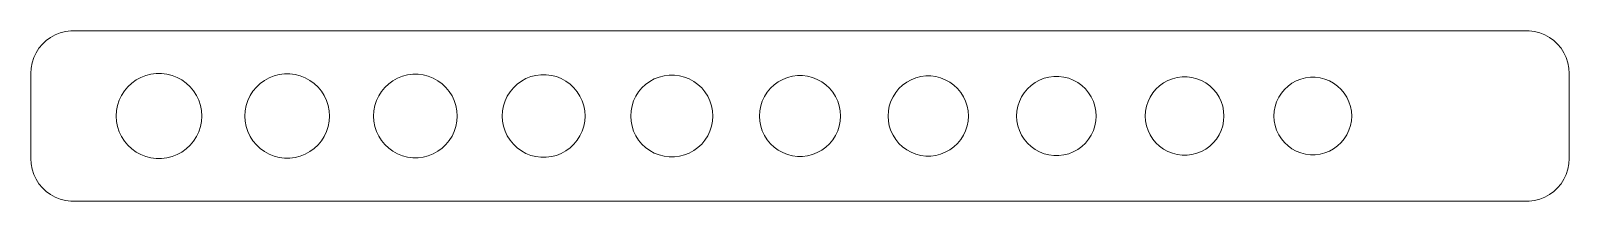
# Model space of a CAD drawing. Header units: millimetres. Extents: x -114 to 114, y -13 to 13.
import ezdxf

# ---------------------------------------------------------------- set-up
doc = ezdxf.new("R2010")
doc.units = ezdxf.units.MM
doc.layers.get('0').update_dxf_attribs({"linetype": 'CONTINUOUS', "lineweight": 0})

msp = doc.modelspace()

# ---------------------------------------------------------------- linework, layer by layer
for p, q in [((-111.998, 11.243), (-111.352, 11.711)), ((-111.352, 11.711), (-110.654, 12.096)), ((-110.654, 12.096), (-109.912, 12.389)), ((-109.912, 12.389), (-109.14, 12.588)), ((-109.14, 12.588), (-108.349, 12.687)), ((-108.349, 12.687), (-107.95, 12.687)), ((-107.95, 12.687), (-107.95, 12.7)), ((-107.95, 12.7), (107.95, 12.7)), ((107.95, 12.7), (107.95, 12.687)), ((107.95, 12.687), (108.349, 12.687)), ((108.349, 12.687), (109.14, 12.588)), ((109.14, 12.588), (109.912, 12.389)), ((109.912, 12.389), (110.654, 12.096)), ((110.654, 12.096), (111.352, 11.711)), ((111.352, 11.711), (111.998, 11.243)), ((-113.854, 8.688), (-113.515, 9.409)), ((-113.515, 9.409), (-113.087, 10.082)), ((-113.087, 10.082), (-112.579, 10.697)), ((-112.579, 10.697), (-111.998, 11.243)), ((111.998, 11.243), (112.579, 10.697)), ((112.579, 10.697), (113.087, 10.082)), ((113.087, 10.082), (113.515, 9.409)), ((113.515, 9.409), (113.854, 8.688)), ((-114.3, 6.35), (-114.25, 7.146)), ((-114.25, 7.146), (-114.101, 7.929)), ((-114.101, 7.929), (-113.854, 8.688)), ((113.854, 8.688), (114.101, 7.929)), ((114.101, 7.929), (114.25, 7.146)), ((114.25, 7.146), (114.3, 6.35)), ((-114.3, -6.35), (-114.3, 6.35)), ((-99.879, 4.347), (-99.298, 4.893)), ((-99.298, 4.893), (-98.652, 5.361)), ((-98.652, 5.361), (-97.954, 5.746)), ((-97.954, 5.746), (-97.212, 6.039)), ((-97.212, 6.039), (-96.44, 6.238)), ((-96.44, 6.238), (-95.649, 6.337)), ((-95.649, 6.337), (-94.851, 6.337)), ((-94.851, 6.337), (-94.06, 6.238)), ((-94.06, 6.238), (-93.288, 6.039)), ((-93.288, 6.039), (-92.546, 5.746)), ((-92.546, 5.746), (-91.848, 5.361)), ((-91.848, 5.361), (-91.202, 4.893)), ((-91.202, 4.893), (-90.621, 4.347)), ((-80.783, 4.303), (-80.207, 4.844)), ((-80.207, 4.844), (-79.568, 5.308)), ((-79.568, 5.308), (-78.877, 5.688)), ((-78.877, 5.688), (-78.143, 5.979)), ((-78.143, 5.979), (-77.378, 6.175)), ((-77.378, 6.175), (-76.595, 6.274)), ((-76.595, 6.274), (-75.805, 6.274)), ((-75.805, 6.274), (-75.022, 6.175)), ((-75.022, 6.175), (-74.257, 5.979)), ((-74.257, 5.979), (-73.523, 5.688)), ((-73.523, 5.688), (-72.832, 5.308)), ((-72.832, 5.308), (-72.193, 4.844)), ((-72.193, 4.844), (-71.617, 4.303)), ((-61.686, 4.26), (-61.117, 4.795)), ((-61.117, 4.795), (-60.484, 5.254)), ((-60.484, 5.254), (-59.8, 5.631)), ((-59.8, 5.631), (-59.073, 5.918)), ((-59.073, 5.918), (-58.316, 6.113)), ((-58.316, 6.113), (-57.541, 6.211)), ((-57.541, 6.211), (-56.759, 6.211)), ((-56.759, 6.211), (-55.984, 6.113)), ((-55.984, 6.113), (-55.227, 5.918)), ((-55.227, 5.918), (-54.5, 5.631)), ((-54.5, 5.631), (-53.816, 5.254)), ((-53.816, 5.254), (-53.183, 4.795)), ((-53.183, 4.795), (-52.614, 4.26)), ((-42.59, 4.216), (-42.026, 4.746)), ((-42.026, 4.746), (-41.4, 5.201)), ((-41.4, 5.201), (-40.723, 5.573)), ((-40.723, 5.573), (-40.003, 5.858)), ((-40.003, 5.858), (-39.254, 6.05)), ((-39.254, 6.05), (-38.487, 6.147)), ((-38.487, 6.147), (-37.713, 6.147)), ((-37.713, 6.147), (-36.946, 6.05)), ((-36.946, 6.05), (-36.197, 5.858)), ((-36.197, 5.858), (-35.477, 5.573)), ((-35.477, 5.573), (-34.8, 5.201)), ((-34.8, 5.201), (-34.174, 4.746)), ((-34.174, 4.746), (-33.61, 4.216)), ((-23.494, 4.173), (-22.936, 4.697)), ((-22.936, 4.697), (-22.316, 5.147)), ((-22.316, 5.147), (-21.646, 5.516)), ((-21.646, 5.516), (-20.934, 5.798)), ((-20.934, 5.798), (-20.192, 5.988)), ((-20.192, 5.988), (-19.433, 6.084)), ((-19.433, 6.084), (-18.667, 6.084)), ((-18.667, 6.084), (-17.908, 5.988)), ((-17.908, 5.988), (-17.166, 5.798)), ((-17.166, 5.798), (-16.454, 5.516)), ((-16.454, 5.516), (-15.784, 5.147)), ((-15.784, 5.147), (-15.164, 4.697)), ((-15.164, 4.697), (-14.606, 4.173)), ((-4.398, 4.13), (-3.845, 4.648)), ((-3.845, 4.648), (-3.232, 5.093)), ((-3.232, 5.093), (-2.569, 5.458)), ((-2.569, 5.458), (-1.864, 5.737)), ((-1.864, 5.737), (-1.13, 5.926)), ((-1.13, 5.926), (-0.379, 6.021)), ((-0.379, 6.021), (0.379, 6.021)), ((0.379, 6.021), (1.13, 5.926)), ((1.13, 5.926), (1.864, 5.737)), ((1.864, 5.737), (2.569, 5.458)), ((2.569, 5.458), (3.232, 5.093)), ((3.232, 5.093), (3.845, 4.648)), ((3.845, 4.648), (4.398, 4.13)), ((14.699, 4.086), (15.245, 4.599)), ((15.245, 4.599), (15.852, 5.04)), ((15.852, 5.04), (16.509, 5.401)), ((16.509, 5.401), (17.205, 5.677)), ((17.205, 5.677), (17.932, 5.863)), ((17.932, 5.863), (18.675, 5.957)), ((18.675, 5.957), (19.425, 5.957)), ((19.425, 5.957), (20.168, 5.863)), ((20.168, 5.863), (20.895, 5.677)), ((20.895, 5.677), (21.591, 5.401)), ((21.591, 5.401), (22.248, 5.04)), ((22.248, 5.04), (22.855, 4.599)), ((22.855, 4.599), (23.401, 4.086)), ((34.336, 4.55), (34.936, 4.986)), ((34.936, 4.986), (35.586, 5.343)), ((35.586, 5.343), (36.275, 5.616)), ((36.275, 5.616), (36.993, 5.801)), ((36.993, 5.801), (37.729, 5.894)), ((37.729, 5.894), (38.471, 5.894)), ((38.471, 5.894), (39.207, 5.801)), ((39.207, 5.801), (39.925, 5.616)), ((39.925, 5.616), (40.614, 5.343)), ((40.614, 5.343), (41.264, 4.986)), ((41.264, 4.986), (41.864, 4.55)), ((53.426, 4.501), (54.02, 4.933)), ((54.02, 4.933), (54.663, 5.286)), ((54.663, 5.286), (55.345, 5.556)), ((55.345, 5.556), (56.055, 5.739)), ((56.055, 5.739), (56.783, 5.83)), ((56.783, 5.83), (57.517, 5.83)), ((57.517, 5.83), (58.245, 5.739)), ((58.245, 5.739), (58.955, 5.556)), ((58.955, 5.556), (59.637, 5.286)), ((59.637, 5.286), (60.28, 4.933)), ((60.28, 4.933), (60.874, 4.501)), ((72.517, 4.452), (73.104, 4.879)), ((73.104, 4.879), (73.74, 5.229)), ((73.74, 5.229), (74.414, 5.496)), ((74.414, 5.496), (75.117, 5.676)), ((75.117, 5.676), (75.837, 5.767)), ((75.837, 5.767), (76.563, 5.767)), ((76.563, 5.767), (77.283, 5.676)), ((77.283, 5.676), (77.986, 5.496)), ((77.986, 5.496), (78.66, 5.229)), ((78.66, 5.229), (79.296, 4.879)), ((79.296, 4.879), (79.883, 4.452)), ((114.3, 6.35), (114.3, -6.35)), ((-101.401, 1.579), (-101.154, 2.338)), ((-101.154, 2.338), (-100.815, 3.059)), ((-100.815, 3.059), (-100.387, 3.732)), ((-100.387, 3.732), (-99.879, 4.347)), ((-90.621, 4.347), (-90.113, 3.732)), ((-90.113, 3.732), (-89.685, 3.059)), ((-89.685, 3.059), (-89.346, 2.338)), ((-89.346, 2.338), (-89.099, 1.579)), ((-82.289, 1.563), (-82.045, 2.314)), ((-82.045, 2.314), (-81.709, 3.029)), ((-81.709, 3.029), (-81.286, 3.695)), ((-81.286, 3.695), (-80.783, 4.303)), ((-71.617, 4.303), (-71.114, 3.695)), ((-71.114, 3.695), (-70.691, 3.029)), ((-70.691, 3.029), (-70.355, 2.314)), ((-70.355, 2.314), (-70.111, 1.563)), ((-63.177, 1.548), (-62.936, 2.291)), ((-62.936, 2.291), (-62.603, 2.998)), ((-62.603, 2.998), (-62.185, 3.658)), ((-62.185, 3.658), (-61.686, 4.26)), ((-52.614, 4.26), (-52.115, 3.658)), ((-52.115, 3.658), (-51.697, 2.998)), ((-51.697, 2.998), (-51.364, 2.291)), ((-51.364, 2.291), (-51.123, 1.548)), ((-43.827, 2.267), (-43.498, 2.967)), ((-43.498, 2.967), (-43.083, 3.62)), ((-43.083, 3.62), (-42.59, 4.216)), ((-33.61, 4.216), (-33.117, 3.62)), ((-33.117, 3.62), (-32.702, 2.967)), ((-32.702, 2.967), (-32.373, 2.267)), ((-24.718, 2.244), (-24.392, 2.937)), ((-24.392, 2.937), (-23.982, 3.583)), ((-23.982, 3.583), (-23.494, 4.173)), ((-14.606, 4.173), (-14.118, 3.583)), ((-14.118, 3.583), (-13.708, 2.937)), ((-13.708, 2.937), (-13.382, 2.244)), ((-5.609, 2.221), (-5.286, 2.906)), ((-5.286, 2.906), (-4.88, 3.546)), ((-4.88, 3.546), (-4.398, 4.13)), ((4.398, 4.13), (4.88, 3.546)), ((4.88, 3.546), (5.286, 2.906)), ((5.286, 2.906), (5.609, 2.221)), ((13.5, 2.197), (13.819, 2.876)), ((13.819, 2.876), (14.221, 3.508)), ((14.221, 3.508), (14.699, 4.086)), ((23.401, 4.086), (23.879, 3.508)), ((23.879, 3.508), (24.281, 2.876)), ((24.281, 2.876), (24.6, 2.197)), ((32.609, 2.174), (32.925, 2.845)), ((32.925, 2.845), (33.322, 3.471)), ((33.322, 3.471), (33.795, 4.043)), ((33.795, 4.043), (34.336, 4.55)), ((41.864, 4.55), (42.405, 4.043)), ((42.405, 4.043), (42.878, 3.471)), ((42.878, 3.471), (43.275, 2.845)), ((43.275, 2.845), (43.591, 2.174)), ((51.718, 2.151), (52.031, 2.814)), ((52.031, 2.814), (52.424, 3.434)), ((52.424, 3.434), (52.891, 3.999)), ((52.891, 3.999), (53.426, 4.501)), ((60.874, 4.501), (61.409, 3.999)), ((61.409, 3.999), (61.876, 3.434)), ((61.876, 3.434), (62.269, 2.814)), ((62.269, 2.814), (62.582, 2.151)), ((70.827, 2.127), (71.136, 2.784)), ((71.136, 2.784), (71.525, 3.397)), ((71.525, 3.397), (71.988, 3.956)), ((71.988, 3.956), (72.517, 4.452)), ((79.883, 4.452), (80.412, 3.956)), ((80.412, 3.956), (80.875, 3.397)), ((80.875, 3.397), (81.264, 2.784)), ((81.264, 2.784), (81.573, 2.127)), ((-101.6, 0), (-101.55, 0.796)), ((-101.55, -0.796), (-101.6, 0)), ((-101.55, 0.796), (-101.401, 1.579)), ((-89.099, 1.579), (-88.95, 0.796)), ((-88.95, 0.796), (-88.9, 0)), ((-88.9, 0), (-88.95, -0.796)), ((-82.486, 0), (-82.437, 0.788)), ((-82.437, -0.788), (-82.486, 0)), ((-82.437, 0.788), (-82.289, 1.563)), ((-70.111, 1.563), (-69.963, 0.788)), ((-69.963, 0.788), (-69.914, 0)), ((-69.914, 0), (-69.963, -0.788)), ((-63.373, 0), (-63.324, 0.78)), ((-63.324, -0.78), (-63.373, 0)), ((-63.324, 0.78), (-63.177, 1.548)), ((-51.123, 1.548), (-50.976, 0.78)), ((-50.976, 0.78), (-50.927, 0)), ((-50.927, 0), (-50.976, -0.78)), ((-44.259, 0), (-44.211, 0.772)), ((-44.211, -0.772), (-44.259, 0)), ((-44.211, 0.772), (-44.066, 1.532)), ((-44.066, 1.532), (-43.827, 2.267)), ((-32.373, 2.267), (-32.134, 1.532)), ((-32.134, 1.532), (-31.989, 0.772)), ((-31.989, 0.772), (-31.941, 0)), ((-31.941, 0), (-31.989, -0.772)), ((-25.146, 0), (-25.098, 0.764)), ((-25.098, -0.764), (-25.146, 0)), ((-25.098, 0.764), (-24.954, 1.516)), ((-24.954, 1.516), (-24.718, 2.244)), ((-13.382, 2.244), (-13.146, 1.516)), ((-13.146, 1.516), (-13.002, 0.764)), ((-13.002, 0.764), (-12.954, 0)), ((-12.954, 0), (-13.002, -0.764)), ((-6.033, 0), (-5.985, 0.756)), ((-5.985, -0.756), (-6.033, 0)), ((-5.985, 0.756), (-5.843, 1.5)), ((-5.843, 1.5), (-5.609, 2.221)), ((5.609, 2.221), (5.843, 1.5)), ((5.843, 1.5), (5.985, 0.756)), ((5.985, 0.756), (6.033, 0)), ((6.033, 0), (5.985, -0.756)), ((13.081, 0), (13.128, 0.748)), ((13.128, -0.748), (13.081, 0)), ((13.128, 0.748), (13.269, 1.484)), ((13.269, 1.484), (13.5, 2.197)), ((24.6, 2.197), (24.831, 1.484)), ((24.831, 1.484), (24.972, 0.748)), ((24.972, 0.748), (25.019, 0)), ((25.019, 0), (24.972, -0.748)), ((32.194, 0), (32.241, 0.74)), ((32.241, -0.74), (32.194, 0)), ((32.241, 0.74), (32.38, 1.469)), ((32.38, 1.469), (32.609, 2.174)), ((43.591, 2.174), (43.82, 1.469)), ((43.82, 1.469), (43.959, 0.74)), ((43.959, 0.74), (44.006, 0)), ((44.006, 0), (43.959, -0.74)), ((51.308, 0), (51.354, 0.732)), ((51.354, -0.732), (51.308, 0)), ((51.354, 0.732), (51.492, 1.453)), ((51.492, 1.453), (51.718, 2.151)), ((62.582, 2.151), (62.808, 1.453)), ((62.808, 1.453), (62.946, 0.732)), ((62.946, 0.732), (62.992, 0)), ((62.992, 0), (62.946, -0.732)), ((70.422, 0), (70.467, 0.724)), ((70.467, -0.724), (70.422, 0)), ((70.467, 0.724), (70.603, 1.437)), ((70.603, 1.437), (70.827, 2.127)), ((81.573, 2.127), (81.797, 1.437)), ((81.797, 1.437), (81.933, 0.724)), ((81.933, 0.724), (81.979, 0)), ((81.979, 0), (81.933, -0.724)), ((-101.401, -1.579), (-101.55, -0.796)), ((-101.154, -2.338), (-101.401, -1.579)), ((-89.099, -1.579), (-89.346, -2.338)), ((-88.95, -0.796), (-89.099, -1.579)), ((-82.289, -1.563), (-82.437, -0.788)), ((-82.045, -2.314), (-82.289, -1.563)), ((-70.111, -1.563), (-70.355, -2.314)), ((-69.963, -0.788), (-70.111, -1.563)), ((-63.177, -1.548), (-63.324, -0.78)), ((-62.936, -2.291), (-63.177, -1.548)), ((-51.123, -1.548), (-51.364, -2.291)), ((-50.976, -0.78), (-51.123, -1.548)), ((-44.066, -1.532), (-44.211, -0.772)), ((-43.827, -2.267), (-44.066, -1.532)), ((-43.498, -2.967), (-43.827, -2.267)), ((-32.373, -2.267), (-32.702, -2.967)), ((-32.134, -1.532), (-32.373, -2.267)), ((-31.989, -0.772), (-32.134, -1.532)), ((-24.954, -1.516), (-25.098, -0.764)), ((-24.718, -2.244), (-24.954, -1.516)), ((-24.392, -2.937), (-24.718, -2.244)), ((-13.382, -2.244), (-13.708, -2.937)), ((-13.146, -1.516), (-13.382, -2.244)), ((-13.002, -0.764), (-13.146, -1.516)), ((-5.843, -1.5), (-5.985, -0.756)), ((-5.609, -2.221), (-5.843, -1.5)), ((-5.286, -2.906), (-5.609, -2.221)), ((5.609, -2.221), (5.286, -2.906)), ((5.843, -1.5), (5.609, -2.221)), ((5.985, -0.756), (5.843, -1.5)), ((13.269, -1.484), (13.128, -0.748)), ((13.5, -2.197), (13.269, -1.484)), ((13.819, -2.876), (13.5, -2.197)), ((24.6, -2.197), (24.281, -2.876)), ((24.831, -1.484), (24.6, -2.197)), ((24.972, -0.748), (24.831, -1.484)), ((32.38, -1.469), (32.241, -0.74)), ((32.609, -2.174), (32.38, -1.469)), ((32.925, -2.845), (32.609, -2.174)), ((43.591, -2.174), (43.275, -2.845)), ((43.82, -1.469), (43.591, -2.174)), ((43.959, -0.74), (43.82, -1.469)), ((51.492, -1.453), (51.354, -0.732)), ((51.718, -2.151), (51.492, -1.453)), ((52.031, -2.814), (51.718, -2.151)), ((62.582, -2.151), (62.269, -2.814)), ((62.808, -1.453), (62.582, -2.151)), ((62.946, -0.732), (62.808, -1.453)), ((70.603, -1.437), (70.467, -0.724)), ((70.827, -2.127), (70.603, -1.437)), ((71.136, -2.784), (70.827, -2.127)), ((81.573, -2.127), (81.264, -2.784)), ((81.797, -1.437), (81.573, -2.127)), ((81.933, -0.724), (81.797, -1.437)), ((-100.815, -3.059), (-101.154, -2.338)), ((-100.387, -3.732), (-100.815, -3.059)), ((-99.879, -4.347), (-100.387, -3.732)), ((-99.298, -4.893), (-99.879, -4.347)), ((-90.621, -4.347), (-91.202, -4.893)), ((-90.113, -3.732), (-90.621, -4.347)), ((-89.685, -3.059), (-90.113, -3.732)), ((-89.346, -2.338), (-89.685, -3.059)), ((-81.709, -3.029), (-82.045, -2.314)), ((-81.286, -3.695), (-81.709, -3.029)), ((-80.783, -4.303), (-81.286, -3.695)), ((-80.207, -4.844), (-80.783, -4.303)), ((-71.617, -4.303), (-72.193, -4.844)), ((-71.114, -3.695), (-71.617, -4.303)), ((-70.691, -3.029), (-71.114, -3.695)), ((-70.355, -2.314), (-70.691, -3.029)), ((-62.603, -2.998), (-62.936, -2.291)), ((-62.185, -3.658), (-62.603, -2.998)), ((-61.686, -4.26), (-62.185, -3.658)), ((-61.117, -4.795), (-61.686, -4.26)), ((-52.614, -4.26), (-53.183, -4.795)), ((-52.115, -3.658), (-52.614, -4.26)), ((-51.697, -2.998), (-52.115, -3.658)), ((-51.364, -2.291), (-51.697, -2.998)), ((-43.083, -3.62), (-43.498, -2.967)), ((-42.59, -4.216), (-43.083, -3.62)), ((-42.026, -4.746), (-42.59, -4.216)), ((-33.61, -4.216), (-34.174, -4.746)), ((-33.117, -3.62), (-33.61, -4.216)), ((-32.702, -2.967), (-33.117, -3.62)), ((-23.982, -3.583), (-24.392, -2.937)), ((-23.494, -4.173), (-23.982, -3.583)), ((-22.936, -4.697), (-23.494, -4.173)), ((-14.606, -4.173), (-15.164, -4.697)), ((-14.118, -3.583), (-14.606, -4.173)), ((-13.708, -2.937), (-14.118, -3.583)), ((-4.88, -3.546), (-5.286, -2.906)), ((-4.398, -4.13), (-4.88, -3.546)), ((-3.845, -4.648), (-4.398, -4.13)), ((4.398, -4.13), (3.845, -4.648)), ((4.88, -3.546), (4.398, -4.13)), ((5.286, -2.906), (4.88, -3.546)), ((14.221, -3.508), (13.819, -2.876)), ((14.699, -4.086), (14.221, -3.508)), ((15.245, -4.599), (14.699, -4.086)), ((23.401, -4.086), (22.855, -4.599)), ((23.879, -3.508), (23.401, -4.086)), ((24.281, -2.876), (23.879, -3.508)), ((33.322, -3.471), (32.925, -2.845)), ((33.795, -4.043), (33.322, -3.471)), ((34.336, -4.55), (33.795, -4.043)), ((34.936, -4.986), (34.336, -4.55)), ((41.864, -4.55), (41.264, -4.986)), ((42.405, -4.043), (41.864, -4.55)), ((42.878, -3.471), (42.405, -4.043)), ((43.275, -2.845), (42.878, -3.471)), ((52.424, -3.434), (52.031, -2.814)), ((52.891, -3.999), (52.424, -3.434)), ((53.426, -4.501), (52.891, -3.999)), ((54.02, -4.933), (53.426, -4.501)), ((60.874, -4.501), (60.28, -4.933)), ((61.409, -3.999), (60.874, -4.501)), ((61.876, -3.434), (61.409, -3.999)), ((62.269, -2.814), (61.876, -3.434)), ((71.525, -3.397), (71.136, -2.784)), ((71.988, -3.956), (71.525, -3.397)), ((72.517, -4.452), (71.988, -3.956)), ((73.104, -4.879), (72.517, -4.452)), ((79.883, -4.452), (79.296, -4.879)), ((80.412, -3.956), (79.883, -4.452)), ((80.875, -3.397), (80.412, -3.956)), ((81.264, -2.784), (80.875, -3.397)), ((-114.25, -7.146), (-114.3, -6.35)), ((-98.652, -5.361), (-99.298, -4.893)), ((-97.954, -5.746), (-98.652, -5.361)), ((-97.212, -6.039), (-97.954, -5.746)), ((-96.44, -6.238), (-97.212, -6.039)), ((-95.649, -6.337), (-96.44, -6.238)), ((-94.851, -6.337), (-95.649, -6.337)), ((-94.06, -6.238), (-94.851, -6.337)), ((-93.288, -6.039), (-94.06, -6.238)), ((-92.546, -5.746), (-93.288, -6.039)), ((-91.848, -5.361), (-92.546, -5.746)), ((-91.202, -4.893), (-91.848, -5.361)), ((-79.568, -5.308), (-80.207, -4.844)), ((-78.877, -5.688), (-79.568, -5.308)), ((-78.143, -5.979), (-78.877, -5.688)), ((-77.378, -6.175), (-78.143, -5.979)), ((-76.595, -6.274), (-77.378, -6.175)), ((-75.805, -6.274), (-76.595, -6.274)), ((-75.022, -6.175), (-75.805, -6.274)), ((-74.257, -5.979), (-75.022, -6.175)), ((-73.523, -5.688), (-74.257, -5.979)), ((-72.832, -5.308), (-73.523, -5.688)), ((-72.193, -4.844), (-72.832, -5.308)), ((-60.484, -5.254), (-61.117, -4.795)), ((-59.8, -5.631), (-60.484, -5.254)), ((-59.073, -5.918), (-59.8, -5.631)), ((-58.316, -6.113), (-59.073, -5.918)), ((-57.541, -6.211), (-58.316, -6.113)), ((-56.759, -6.211), (-57.541, -6.211)), ((-55.984, -6.113), (-56.759, -6.211)), ((-55.227, -5.918), (-55.984, -6.113)), ((-54.5, -5.631), (-55.227, -5.918)), ((-53.816, -5.254), (-54.5, -5.631)), ((-53.183, -4.795), (-53.816, -5.254)), ((-41.4, -5.201), (-42.026, -4.746)), ((-40.723, -5.573), (-41.4, -5.201)), ((-40.003, -5.858), (-40.723, -5.573)), ((-39.254, -6.05), (-40.003, -5.858)), ((-38.487, -6.147), (-39.254, -6.05)), ((-37.713, -6.147), (-38.487, -6.147)), ((-36.946, -6.05), (-37.713, -6.147)), ((-36.197, -5.858), (-36.946, -6.05)), ((-35.477, -5.573), (-36.197, -5.858)), ((-34.8, -5.201), (-35.477, -5.573)), ((-34.174, -4.746), (-34.8, -5.201)), ((-22.316, -5.147), (-22.936, -4.697)), ((-21.646, -5.516), (-22.316, -5.147)), ((-20.934, -5.798), (-21.646, -5.516)), ((-20.192, -5.988), (-20.934, -5.798)), ((-19.433, -6.084), (-20.192, -5.988)), ((-18.667, -6.084), (-19.433, -6.084)), ((-17.908, -5.988), (-18.667, -6.084)), ((-17.166, -5.798), (-17.908, -5.988)), ((-16.454, -5.516), (-17.166, -5.798)), ((-15.784, -5.147), (-16.454, -5.516)), ((-15.164, -4.697), (-15.784, -5.147)), ((-3.232, -5.093), (-3.845, -4.648)), ((-2.569, -5.458), (-3.232, -5.093)), ((-1.864, -5.737), (-2.569, -5.458)), ((-1.13, -5.926), (-1.864, -5.737)), ((-0.379, -6.021), (-1.13, -5.926)), ((0.379, -6.021), (-0.379, -6.021)), ((1.13, -5.926), (0.379, -6.021)), ((1.864, -5.737), (1.13, -5.926)), ((2.569, -5.458), (1.864, -5.737)), ((3.232, -5.093), (2.569, -5.458)), ((3.845, -4.648), (3.232, -5.093)), ((15.852, -5.04), (15.245, -4.599)), ((16.509, -5.401), (15.852, -5.04)), ((17.205, -5.677), (16.509, -5.401)), ((17.932, -5.863), (17.205, -5.677)), ((18.675, -5.957), (17.932, -5.863)), ((19.425, -5.957), (18.675, -5.957)), ((20.168, -5.863), (19.425, -5.957)), ((20.895, -5.677), (20.168, -5.863)), ((21.591, -5.401), (20.895, -5.677)), ((22.248, -5.04), (21.591, -5.401)), ((22.855, -4.599), (22.248, -5.04)), ((35.586, -5.343), (34.936, -4.986)), ((36.275, -5.616), (35.586, -5.343)), ((36.993, -5.801), (36.275, -5.616)), ((37.729, -5.894), (36.993, -5.801)), ((38.471, -5.894), (37.729, -5.894)), ((39.207, -5.801), (38.471, -5.894)), ((39.925, -5.616), (39.207, -5.801)), ((40.614, -5.343), (39.925, -5.616)), ((41.264, -4.986), (40.614, -5.343)), ((54.663, -5.286), (54.02, -4.933)), ((55.345, -5.556), (54.663, -5.286)), ((56.055, -5.739), (55.345, -5.556)), ((56.783, -5.83), (56.055, -5.739)), ((57.517, -5.83), (56.783, -5.83)), ((58.245, -5.739), (57.517, -5.83)), ((58.955, -5.556), (58.245, -5.739)), ((59.637, -5.286), (58.955, -5.556)), ((60.28, -4.933), (59.637, -5.286)), ((73.74, -5.229), (73.104, -4.879)), ((74.414, -5.496), (73.74, -5.229)), ((75.117, -5.676), (74.414, -5.496)), ((75.837, -5.767), (75.117, -5.676)), ((76.563, -5.767), (75.837, -5.767)), ((77.283, -5.676), (76.563, -5.767)), ((77.986, -5.496), (77.283, -5.676)), ((78.66, -5.229), (77.986, -5.496)), ((79.296, -4.879), (78.66, -5.229)), ((114.3, -6.35), (114.25, -7.146)), ((-114.101, -7.929), (-114.25, -7.146)), ((-113.854, -8.688), (-114.101, -7.929)), ((-113.515, -9.409), (-113.854, -8.688)), ((113.854, -8.688), (113.515, -9.409)), ((114.101, -7.929), (113.854, -8.688)), ((114.25, -7.146), (114.101, -7.929)), ((-113.087, -10.082), (-113.515, -9.409)), ((-112.579, -10.697), (-113.087, -10.082)), ((-111.998, -11.243), (-112.579, -10.697)), ((-111.352, -11.711), (-111.998, -11.243)), ((111.998, -11.243), (111.352, -11.711)), ((112.579, -10.697), (111.998, -11.243)), ((113.087, -10.082), (112.579, -10.697)), ((113.515, -9.409), (113.087, -10.082)), ((-110.654, -12.096), (-111.352, -11.711)), ((-109.912, -12.389), (-110.654, -12.096)), ((-109.14, -12.588), (-109.912, -12.389)), ((-108.349, -12.687), (-109.14, -12.588)), ((-107.95, -12.687), (-108.349, -12.687)), ((-107.95, -12.7), (-107.95, -12.687)), ((107.95, -12.7), (-107.95, -12.7)), ((108.349, -12.687), (107.95, -12.687)), ((107.95, -12.687), (107.95, -12.7)), ((109.14, -12.588), (108.349, -12.687)), ((109.912, -12.389), (109.14, -12.588)), ((110.654, -12.096), (109.912, -12.389)), ((111.352, -11.711), (110.654, -12.096))]:
    msp.add_line(p, q)

doc.saveas('drawing.dxf')
